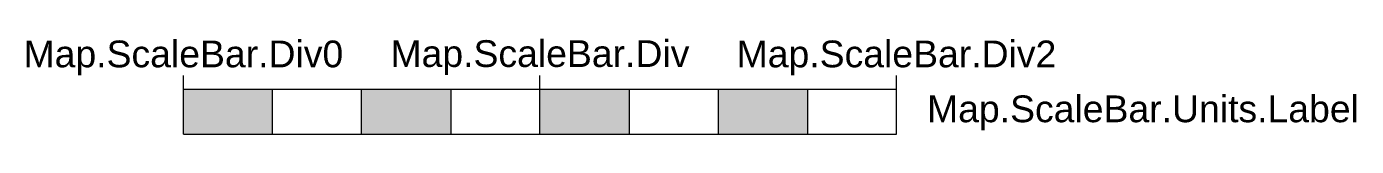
# Model space of a CAD drawing. Header units: inches. Extents: x -0.88 to 6.58, y 0 to 0.53.
import ezdxf
from ezdxf.enums import TextEntityAlignment as Align

# ---------------------------------------------------------------- set-up
doc = ezdxf.new("R2010")
doc.units = ezdxf.units.IN
doc.header["$MEASUREMENT"] = 0
doc.styles.add('Scale Bar', font='arial.ttf')

msp = doc.modelspace()

# ---------------------------------------------------------------- hatches: boundary and pattern name
for points in [[(0.5, 0.25), (0, 0.25), (0, 0), (0.5, 0)], [(1.5, 0), (1.5, 0.25), (1, 0.25), (1, 0)], [(2.5, 0), (2.5, 0.25), (2, 0.25), (2, 0)], [(3, 0.25), (3, 0), (3.5, 0), (3.5, 0.25)]]:
    msp.add_hatch(color=0).paths.add_polyline_path(points)

# ---------------------------------------------------------------- linework, layer by layer
for p, q in [((0, 0.25), (0, 0.33)), ((2, 0.25), (2, 0.33)), ((4, 0.25), (4, 0.33)), ((4, 0.25), (0, 0.25)), ((0, 0), (0, 0.25)), ((0.5, 0), (0.5, 0.25)), ((1, 0), (1, 0.25)), ((1.5, 0.25), (1.5, 0)), ((2, 0), (2, 0.25)), ((2.5, 0.25), (2.5, 0)), ((3, 0.25), (3, 0)), ((3.5, 0.25), (3.5, 0)), ((4, 0), (4, 0.25)), ((0, 0), (4, 0))]:
    msp.add_line(p, q)

# ---------------------------------------------------------------- texts
at = {"style": 'Scale Bar'}
for tag, text, p in [('Map.ScaleBar.Div0', '0', (0, 0.33)), ('Map.ScaleBar.Div', '1', (2, 0.3319)), ('Map.ScaleBar.Div2', '2', (4, 0.33))]:
    msp.add_attdef(tag, text=text, height=0.15, dxfattribs=at).set_placement(p, align=Align.BOTTOM_CENTER)
msp.add_attdef('Map.ScaleBar.Units.Label', text='Unknown Units', height=0.15, dxfattribs=at).set_placement((4.1715, 0.1422), align=Align.MIDDLE_LEFT)

doc.saveas('drawing.dxf')
